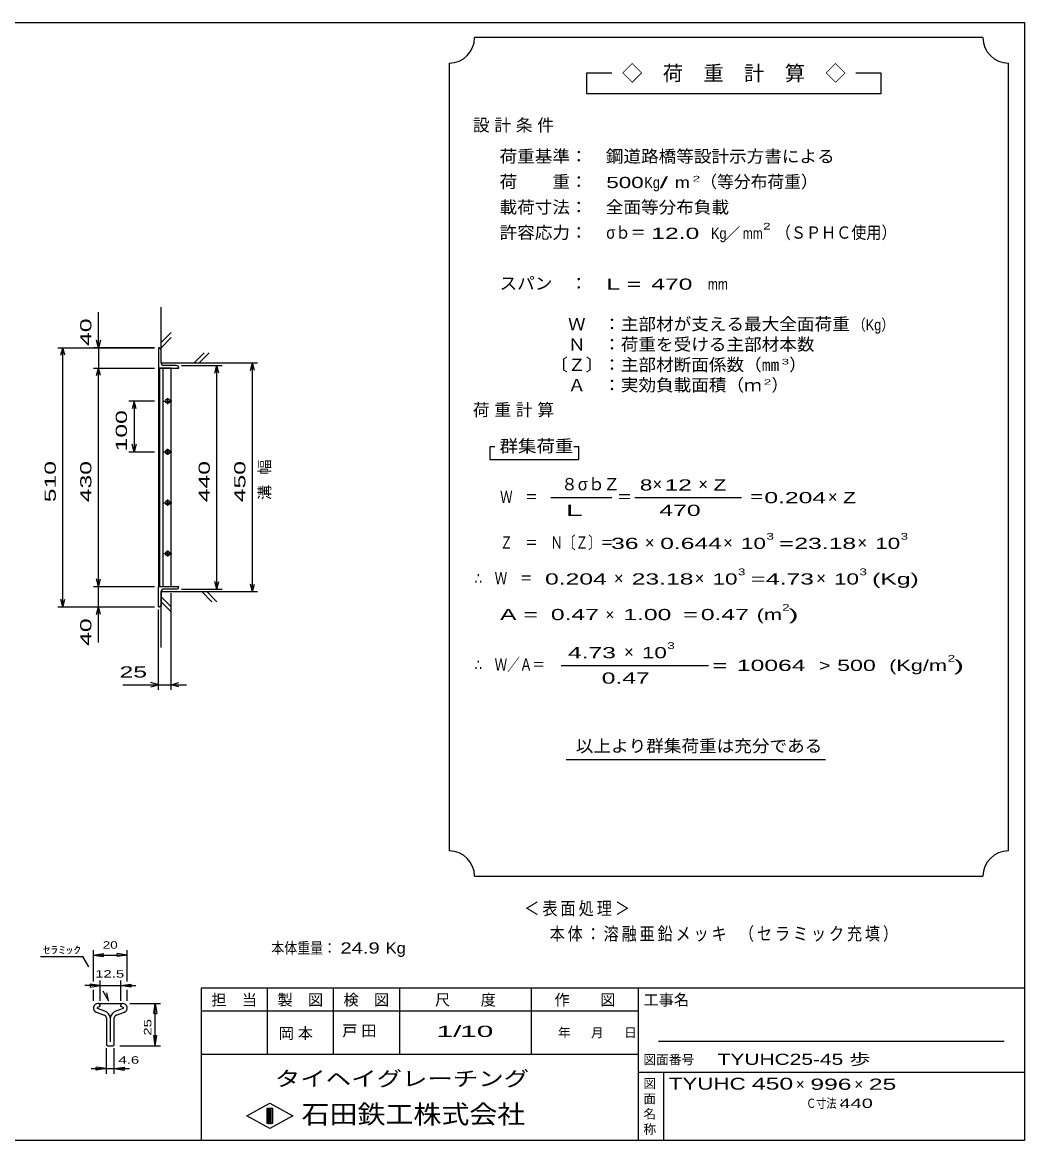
# Model space of a CAD drawing. Units: millimetres, scale not verified. Extents: x -1820 to 1724, y -1285 to 1059.
# Drawn here: x -248 to 1724, y -1141 to 1059 of the extents above; entities that cross this region are included whole.
import ezdxf
from ezdxf.enums import TextEntityAlignment as Align

# ---------------------------------------------------------------- set-up
doc = ezdxf.new("R2010")
doc.units = ezdxf.units.MM
doc.header["$LTSCALE"] = 10
for name, color, linetype, lineweight in [('0_2', 150, 'Continuous', 25), ('16', 3, 'Continuous', 25), ('22', 2, 'Continuous', 25), ('32', 4, 'Continuous', 25)]:
    doc.layers.add(name, color=color, linetype=linetype, lineweight=lineweight)
doc.styles.add('ベクトル', font='')
doc.styles.get('ベクトル').set_extended_font_data('ベクトル')

msp = doc.modelspace()

# ---------------------------------------------------------------- linework, layer by layer
at = {"layer": '0_2'}
for p, q in [((-1736, 1059), (1724, 1059)), ((1724, 1059), (1724, -1141)), ((1724, -841), (104, -841)), ((104, -841), (104, -1141)), ((234, -841), (234, -971)), ((364, -971), (364, -841)), ((494, -841), (494, -971)), ((754, -971), (754, -841)), ((964, -841), (964, -1141)), ((964, -886), (104, -886)), ((1684, -946), (1004, -946)), ((104, -971), (964, -971)), ((964, -1006), (1724, -1006)), ((1014, -1141), (1014, -1006)), ((194, -1092), (239, -1067)), ((234, -1077), (244, -1077)), ((234, -1107), (234, -1077)), ((234, -1077), (236, -1077)), ((236, -1077), (236, -1107)), ((238, -1107), (238, -1077)), ((238, -1077), (240, -1077)), ((239, -1067), (284, -1092)), ((240, -1077), (240, -1107)), ((242, -1107), (242, -1077)), ((242, -1077), (244, -1077)), ((244, -1077), (244, -1107)), ((244, -1077), (244, -1107)), ((239, -1117), (194, -1092)), ((284, -1092), (239, -1117)), ((244, -1107), (234, -1107)), ((236, -1107), (238, -1107)), ((240, -1107), (242, -1107)), ((1724, -1141), (-1736, -1141))]:
    msp.add_line(p, q, dxfattribs=at)
at = {"layer": '16'}
for p, q in [((20, 419), (20, 379)), ((25, 389), (25, 414)), ((20, 379), (60, 379)), ((20, 379), (20, -51)), ((45, 379), (20, 379)), ((22, 379), (22, -51)), ((29, -51), (29, 379)), ((55, 384), (30, 384)), ((45, -51), (45, 379)), ((30, 314), (46, 314)), ((40, 317), (36, 317)), ((36, 311), (40, 311)), ((38, 320), (38, 308)), ((38, 220), (38, 208)), ((30, 214), (46, 214)), ((40, 217), (36, 217)), ((36, 211), (40, 211)), ((30, 114), (46, 114)), ((40, 117), (36, 117)), ((36, 111), (40, 111)), ((38, 120), (38, 108)), ((30, 14), (46, 14)), ((40, 17), (36, 17)), ((36, 11), (40, 11)), ((38, 20), (38, 8)), ((20, -51), (60, -51)), ((20, -91), (20, -51)), ((20, -51), (45, -51)), ((25, -61), (25, -86)), ((55, -56), (30, -56))]:
    msp.add_line(p, q, dxfattribs=at)
for centre, radius, start, end in [((20, 414), 5, 0, 90), ((30, 389), 5, 180, 270), ((55, 379), 5, 0, 90), ((36, 314), 3, 90, 270), ((38, 314), 4, 46.6, 133.4), ((38, 314), 4, 226.6, 313.4), ((40, 314), 3, 270, 90), ((36, 214), 3, 90, 270), ((38, 214), 4, 46.6, 133.4), ((38, 214), 4, 226.6, 313.4), ((40, 214), 3, 270, 90), ((36, 114), 3, 90, 270), ((38, 114), 4, 46.6, 133.4), ((38, 114), 4, 226.6, 313.4), ((40, 114), 3, 270, 90), ((36, 14), 3, 90, 270), ((38, 14), 4, 46.6, 133.4), ((38, 14), 4, 226.6, 313.4), ((40, 14), 3, 270, 90), ((30, -61), 5, 90, 180), ((55, -51), 5, 270, 0), ((20, -86), 5, 270, 0)]:
    msp.add_arc(centre, radius, start, end, dxfattribs=at)
at = {"layer": '22', "color": 4}
for p, q in [((1642, 1029), (642, 1029)), ((592, 979), (592, -571)), ((1692, -571), (1692, 979)), ((912, 959), (862, 959)), ((862, 959), (862, 919)), ((1442, 959), (1392, 959)), ((1442, 919), (1442, 959)), ((862, 919), (1442, 919)), ((-98, 419), (-98, 489)), ((25, 389), (25, 499)), ((25, 429), (45, 449)), ((-178, 419), (12, 419)), ((-172, 404), (-168, 419)), ((-164, 404), (-168, 419)), ((-168, -91), (-168, 419)), ((12, 419), (-108, 419)), ((-98, 419), (-102, 434)), ((-94, 434), (-98, 419)), ((-98, 419), (-98, 379)), ((25, 419), (45, 439)), ((90, 389), (110, 409)), ((100, 389), (120, 409)), ((-108, 379), (12, 379)), ((-102, 364), (-98, 379)), ((-94, 364), (-98, 379)), ((-98, -51), (-98, 379)), ((25, 389), (215, 389)), ((65, 384), (145, 384)), ((131, 369), (135, 384)), ((139, 369), (135, 384)), ((135, -56), (135, 384)), ((201, 374), (205, 389)), ((209, 374), (205, 389)), ((205, -61), (205, 389)), ((12, 314), (-38, 314)), ((-28, 314), (-32, 299)), ((-24, 299), (-28, 314)), ((-28, 314), (-28, 214)), ((-28, 214), (-32, 229)), ((-24, 229), (-28, 214)), ((682, 224), (672, 224)), ((672, 224), (672, 199)), ((847, 224), (837, 224)), ((847, 199), (847, 224)), ((-38, 214), (12, 214)), ((672, 199), (847, 199)), ((792, 124), (912, 124)), ((957, 124), (1167, 124)), ((-98, -51), (-102, -36)), ((-98, -51), (-94, -36)), ((135, -56), (131, -41)), ((135, -56), (139, -41)), ((-108, -51), (12, -51)), ((-98, -91), (-98, -51)), ((25, -61), (215, -61)), ((25, -171), (25, -61)), ((45, -254), (45, -64)), ((65, -56), (145, -56)), ((125, -81), (105, -61)), ((135, -81), (115, -61)), ((205, -61), (201, -46)), ((205, -61), (209, -46)), ((-168, -91), (-172, -76)), ((-168, -91), (-164, -76)), ((45, -91), (25, -71)), ((45, -101), (25, -81)), ((-178, -91), (12, -91)), ((-108, -91), (12, -91)), ((-102, -106), (-98, -91)), ((-94, -106), (-98, -91)), ((-98, -161), (-98, -91)), ((20, -254), (20, -96)), ((812, -206), (1102, -206)), ((20, -244), (5, -240)), ((45, -244), (60, -240)), ((-50, -244), (20, -244)), ((5, -248), (20, -244)), ((20, -244), (45, -244)), ((60, -248), (45, -244)), ((45, -244), (75, -244)), ((822, -391), (1332, -391)), ((642, -621), (1642, -621))]:
    msp.add_line(p, q, dxfattribs=at)
for centre, start, end in [((592, 1029), 270, 0), ((1692, 1029), 180, 270), ((592, -621), 0, 90), ((1692, -621), 90, 180)]:
    msp.add_arc(centre, 50, start, end, dxfattribs=at)
at = {"layer": '32'}
for p, q in [((-108, -828), (-108, -766)), ((-41.33, -828), (-41.33, -766)), ((-212.33, -779), (-129, -779)), ((-117.33, -799), (-129, -779)), ((-108, -776), (-88, -773)), ((-108, -776), (-88, -779)), ((-108, -776), (-41.33, -776)), ((-88, -779), (-88, -773)), ((-41.33, -776), (-61.33, -773)), ((-61.33, -779), (-61.33, -773)), ((-41.33, -776), (-61.33, -779)), ((-94.67, -836), (-124.67, -836)), ((-94.67, -836), (-114.67, -833)), ((-114.67, -833), (-114.67, -839)), ((-114.67, -839), (-94.67, -836)), ((-94.67, -866), (-94.67, -826)), ((-94.67, -836), (-54.67, -836)), ((-54.67, -826), (-54.67, -866)), ((-54.67, -836), (-34.67, -833)), ((-34.67, -839), (-54.67, -836)), ((-54.67, -836), (-24.67, -836)), ((-34.67, -833), (-34.67, -839)), ((-108, -866), (-108, -844)), ((-89.67, -846), (-78, -866)), ((-78, -866), (-81.67, -850.33)), ((-41.33, -866), (-41.33, -844)), ((-99.53, -878.71), (-94.73, -876.38)), ((-97.7, -871), (-50.87, -871)), ((-94.73, -876.38), (-94.73, -875.61)), ((-54.67, -875.61), (-54.67, -876.38)), ((-54.67, -876.38), (-49.87, -878.71)), ((-36.33, -871), (23.67, -871)), ((10.67, -891), (13.67, -871)), ((13.67, -871), (16.67, -891)), ((13.67, -954.33), (13.67, -871)), ((-102.6, -888.26), (-86.36, -893.96)), ((-85.66, -886.09), (-100.06, -881.03)), ((-82.37, -899.64), (-82.37, -952.04)), ((-74.67, -946.7), (-74.67, -899.8)), ((-67.03, -952.04), (-67.03, -899.64)), ((-49.34, -881.03), (-63.74, -886.09)), ((-63.04, -893.96), (-46.81, -888.26)), ((10.67, -891), (16.67, -891)), ((13.67, -954.33), (10.67, -934.33)), ((10.67, -934.33), (16.67, -934.33)), ((13.67, -954.33), (16.67, -934.33)), ((-82.33, -1009.33), (-82.33, -959.33)), ((-80.03, -954.37), (-69.37, -954.37)), ((-67, -1009.33), (-67, -959.33)), ((-56.33, -954.33), (23.67, -954.33)), ((-112.33, -999.33), (-82.33, -999.33)), ((-82.33, -999.33), (-102.33, -996.33)), ((-102.33, -1002.33), (-102.33, -996.33)), ((-82.33, -999.33), (-102.33, -1002.33)), ((-82.33, -999.33), (-67, -999.33)), ((-67, -999.33), (-47, -996.33)), ((-67, -999.33), (-47, -1002.33)), ((-67, -999.33), (-37, -999.33)), ((-47, -1002.33), (-47, -996.33))]:
    msp.add_line(p, q, dxfattribs=at)
for centre, radius, start, end in [((-99.03, -880), 9, 90.98, 246.68), ((-98.98, -880.05), 1.47, 111.91, 222.33), ((-99.56, -875.82), 4.83, 2.5, 85.55), ((-49.84, -875.82), 4.83, 94.45, 177.5), ((-50.37, -880), 9, 293.32, 89.02002), ((-50.42, -880.05), 1.47, 317.67, 68.08999), ((-88.36, -899.63), 6, 0, 70.58), ((-89.97, -900.81), 15.33, 3.78, 73.7), ((-59.44, -900.81), 15.33, 106.3, 176.22), ((-61.04, -899.63), 6, 109.42, 180), ((-80.03, -952.04), 2.33, 180, 270), ((-69.37, -952.04), 2.33, 270, 0)]:
    msp.add_arc(centre, radius, start, end, dxfattribs=at)

# ---------------------------------------------------------------- texts
at = {"layer": '0_2', "style": 'ベクトル'}
for s, height, p in [('担\u3000当', 21.99, (124, -864)), ('製\u3000図', 21.99, (254, -864)), ('検\u3000図', 21.99, (384, -864)), ('尺\u3000\u3000度', 21.99, (564, -864)), ('作\u3000\u3000図', 21.99, (799, -864)), ('工事名', 21.99, (974, -864)), ('年', 18.33, (806, -928.5)), ('月', 18.33, (871, -928.5)), ('日', 18.33, (936, -928.5)), ('図面番号', 18.33, (974, -981.5)), ('図', 18.33, (974, -1028.5)), ('面', 18.33, (974, -1058.5)), ('名', 18.33, (974, -1088.5)), ('称', 18.33, (974, -1118.5))]:
    msp.add_text(s, height=height, dxfattribs=at).set_placement(p, align=Align.MIDDLE_LEFT)
at = {"layer": '0_2', "color": 222, "style": 'ベクトル'}
for s, height, width, p in [('タイヘイグレーチング', 29.33, 1.25, (249, -1019)), ('石田鉄工株式会社', 36.66, 1.1, (301.5, -1089))]:
    msp.add_text(s, height=height, dxfattribs=dict(at, width=width)).set_placement(p, align=Align.MIDDLE_LEFT)
at = {"layer": '22', "style": 'ベクトル'}
for s, height, p in [('◇\u3000荷\u3000重\u3000計\u3000算\u3000◇', 29.33, (932, 959)), ('（等分布荷重）', 24.19, (1086, 745.5)), ('／', 21.99, (1134.5, 644)), ('）', 24.19, (1261, 385.5)), ('）', 24.19, (1226, 345.5)), ('８', 24.19, (812, 150.5)), ('σｂ', 24.19, (845, 150.5)), ('Ｚ', 24.19, (895, 150.5)), ('×', 24.19, (992, 150.5)), ('×', 24.19, (1082, 150.5)), ('×', 24.19, (1337, 125.5)), ('×', 24.19, (977, 35.5)), ('×', 24.19, (1131, 35.5)), ('×', 24.19, (1395, 35.5)), ('×', 24.19, (916, -34.5)), ('×', 24.19, (1075, -34.5)), ('×', 24.19, (1314, -34.5)), ('×', 21.99, (899.5, -106)), ('×', 24.19, (936, -179.5)), ('×', 21.99, (1274, -1030)), ('×', 21.99, (1389, -1030))]:
    msp.add_text(s, height=height, dxfattribs=at).set_placement(p, align=Align.MIDDLE_LEFT)
for s, height, width, p in [('荷重基準：\u3000', 24.19, 1.05, (691, 795.5)), ('鋼道路橋等設計示方書による', 24.19, 1.05, (900, 795.5)), ('荷\u3000\u3000重：\u3000', 24.19, 1.05, (691, 745.5)), ('500', 21.99, 1.5, (901, 744)), ('Kg', 21.99, 0.85, (976, 744)), ('/', 21.99, 2, (1006, 744)), ('m', 21.99, 1.2, (1036, 744)), ('2', 11, 1.8, (1071, 751.5)), ('載荷寸法：\u3000', 24.19, 1.05, (691, 695.5)), ('全面等分布負載', 24.19, 1.05, (900, 695.5)), ('許容応力：\u3000', 24.19, 1.05, (691, 645.5)), ('2', 13.2, 1.5, (1209.5, 658)), ('（ＳＰＨＣ使用）', 24.19, 0.9, (1234.5, 645.5)), ('σｂ＝', 24.19, 0.9, (901, 645.5)), (' 12.0', 21.99, 1.65, (976, 644)), ('Kg', 21.99, 0.85, (1107, 644)), ('mm', 21.99, 0.8, (1169.5, 644)), ('スパン\u3000：\u3000', 24.19, 1.05, (691, 545.5)), ('L =', 21.99, 1.65, (901, 544)), (' 470 ', 21.99, 1.65, (976, 544)), ('mm', 21.99, 0.8, (1101, 544)), ('\u3000Ｗ\u3000：主部材が支える最大全面荷重', 24.19, 1.05, (791, 465.5)), ('（Kg）', 21.99, 0.85, (1386, 464)), ('\u3000Ｎ\u3000：荷重を受ける主部材本数', 24.19, 1.05, (791, 425.5)), ('〔Ｚ〕：主部材断面係数（㎜', 24.19, 1.05, (791, 385.5)), ('3', 11, 1.8, (1246, 391.5)), ('\u3000Ａ\u3000：実効負載面積（ｍ', 24.19, 1.05, (791, 345.5)), ('2', 11, 1.8, (1211, 351.5)), ('群集荷重', 24.19, 1.1, (691, 225.5)), ('8', 21.99, 1.5, (967, 149)), (' 12 ', 21.99, 1.65, (1002, 149)), ('Z', 21.99, 1.4, (1112, 149)), ('Ｗ\u3000＝', 24.19, 0.75, (692, 125.5)), ('0.204', 21.99, 1.65, (1212, 124)), ('Z', 21.99, 1.4, (1367, 124)), ('＝', 24.19, 0.9, (922, 125.5)), (' 470 ', 21.99, 1.65, (992, 99)), ('＝', 24.19, 0.9, (1182, 125.5)), ('Ｚ\u3000＝\u3000Ｎ〔Ｚ〕＝', 24.19, 0.75, (692, 35.5)), (' 36 ', 21.99, 1.65, (897, 34)), ('0.644', 21.99, 1.65, (1007, 34)), ('10', 21.99, 1.5, (1166, 34)), ('3', 13.2, 1.5, (1216, 48)), ('23.18', 21.99, 1.65, (1271, 34)), ('10', 21.99, 1.5, (1430, 34)), ('3', 13.2, 1.5, (1480, 48)), ('=', 21.99, 1.7, (1241, 34)), ('3', 13.2, 1.5, (1160, -22)), ('3', 13.2, 1.5, (1399, -22)), ('∴\u3000Ｗ\u3000＝', 24.19, 0.75, (642, -34.5)), (' 0.204', 21.99, 1.65, (767, -36)), ('23.18', 21.99, 1.65, (951, -36)), ('10', 21.99, 1.5, (1110, -36)), ('=', 21.99, 1.7, (1185, -36)), ('4.73', 21.99, 1.65, (1215, -36)), ('10', 21.99, 1.5, (1349, -36)), ('(Kg)', 21.99, 1.65, (1424, -36)), ('2', 13.2, 1.5, (1247, -92)), ('A = ', 21.99, 1.65, (692, -106)), ('0.47', 21.99, 1.65, (792, -106)), ('1.00', 21.99, 1.65, (934.5, -106)), ('=', 21.99, 1.7, (1052, -106)), ('0.47', 21.99, 1.65, (1087, -106)), ('(m', 21.99, 1.45, (1197, -106)), (')', 21.99, 2, (1259.5, -106)), (' 4.73', 21.99, 1.65, (812, -181)), ('10', 21.99, 1.5, (971, -181)), ('3', 13.2, 1.5, (1021, -167)), ('∴\u3000Ｗ／Ａ＝', 24.19, 0.75, (642, -204.5)), (' 10064 ', 21.99, 1.65, (1144.5, -206)), (' 500 ', 21.99, 1.55, (1342.5, -206)), ('(Kg/m', 21.99, 1.45, (1457.5, -206)), ('2', 13.2, 1.5, (1572.5, -192)), (')', 21.99, 2, (1585, -206)), (' 25 ', 21.99, 1.65, (-70, -219)), ('0.47', 21.99, 1.65, (892, -231)), ('=', 21.99, 1.7, (1109.5, -206)), ('>', 21.99, 1.3, (1319.5, -206)), ('以上より群集荷重は充分である', 24.19, 1.05, (841, -364.5)), ('本体重量：', 21.99, 0.85, (242, -762)), (' 24.9', 21.99, 1.35, (367, -762)), ('Kg', 21.99, 1.1, (467, -762)), ('1/', 21.99, 2, (567, -926)), (' 10 ', 21.99, 2, (597, -926)), ('TYUHC25-45 歩', 21.99, 1.4, (1120, -981)), ('TYUHC', 23.46, 1.4, (1024, -1029)), (' 450 ', 23.46, 1.55, (1174, -1029)), (' 996 ', 21.99, 1.65, (1289, -1030)), (' 25 ', 21.99, 1.65, (1404, -1030)), ('Ｃ寸法：', 18.33, 0.8, (1294, -1067.5)), (' 440 ', 18.33, 1.6, (1349, -1067.5))]:
    msp.add_text(s, height=height, dxfattribs=dict(at, width=width)).set_placement(p, align=Align.MIDDLE_LEFT)
at = {"layer": '22', "style": 'ベクトル', "width": 1.65}
for s, p in [(' 40 ', (-123, 409)), (' 100 ', (-53, 201.5)), (' 510 ', (-193, 101.5)), (' 430 ', (-123, 101.5)), (' 440 ', (110, 101.5)), (' 450 ', (180, 101.5)), (' 40 ', (-123, -181))]:
    msp.add_text(s, height=21.99, rotation=90, dxfattribs=at).set_placement(p, align=Align.MIDDLE_LEFT)
at = {"layer": '22', "attachment_point": 4, "style": 'ベクトル'}
for s, insert, char_height in [('\\T1.28;設計条件', (638.5, 855.5), 24.19), ('\\T1.28;荷重計算', (638.5, 295.5), 24.19), ('\\T1.5;\\W2;\\~L\\~', (797, 99), 21.99), ('\\T1.2;\\W0.85;＜表面処理＞', (739.5, -685.5), 25.66), ('\\T1.19;\\W0.85;本体：溶融亜鉛メッキ', (789.5, -735.5), 25.66), ('\\T1.19;\\W0.85;（セラミック充填）', (1162, -735.5), 25.66), ('\\T1.25;岡本\u3000', (256.5, -931), 21.99), ('\\T1.25;戸田\u3000', (381.5, -926), 21.99)]:
    msp.add_mtext(s, dxfattribs=dict(at, insert=insert, char_height=char_height))
at = {"layer": '22', "insert": (230, 119), "char_height": 21.99, "attachment_point": 4, "rotation": 90, "style": 'ベクトル'}
msp.add_mtext('\\T1.67;溝幅', dxfattribs=at)
at = {"layer": '32', "color": 2, "style": 'ベクトル'}
for s, width, p in [('ｾﾗﾐｯｸ', 1.5, (-207.33, -766)), ('20', 1.35, (-89.67, -756)), ('12.5', 1.5, (-104.67, -813)), (' 4.6 ', 1.5, (-67, -982.33))]:
    msp.add_text(s, height=14.66, dxfattribs=dict(at, width=width)).set_placement(p, align=Align.MIDDLE_LEFT)
at = {"layer": '32', "color": 2, "style": 'ベクトル', "width": 1.5}
msp.add_text(' 25 ', height=14.66, rotation=90, dxfattribs=at).set_placement((-1.33, -942.67), align=Align.MIDDLE_LEFT)

doc.saveas('drawing.dxf')
